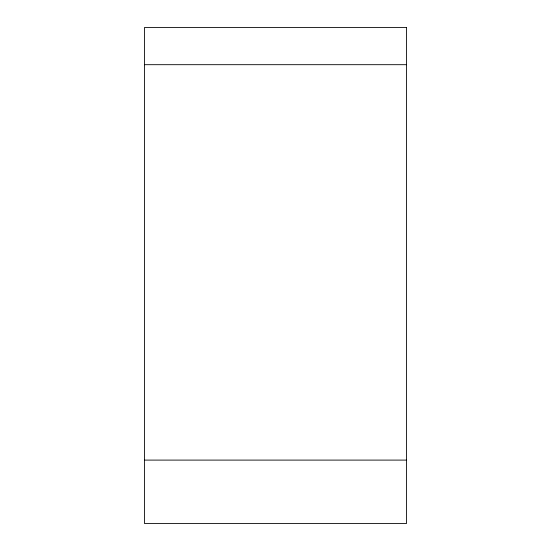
<?xml version="1.0" encoding="UTF-8"?>
<svg xmlns="http://www.w3.org/2000/svg" width="551" height="551" viewBox="0 0 551 551"><rect width="100%" height="100%" fill="white"/><g stroke="black" fill="none" stroke-linecap="round" stroke-linejoin="round"><path stroke-width="0.83" d="M144.424 64.687L406.576 64.687M144.424 460.099L406.576 460.099M406.576 27.55L144.424 27.55L144.424 523.45L406.576 523.45L406.576 27.55"/></g></svg>
